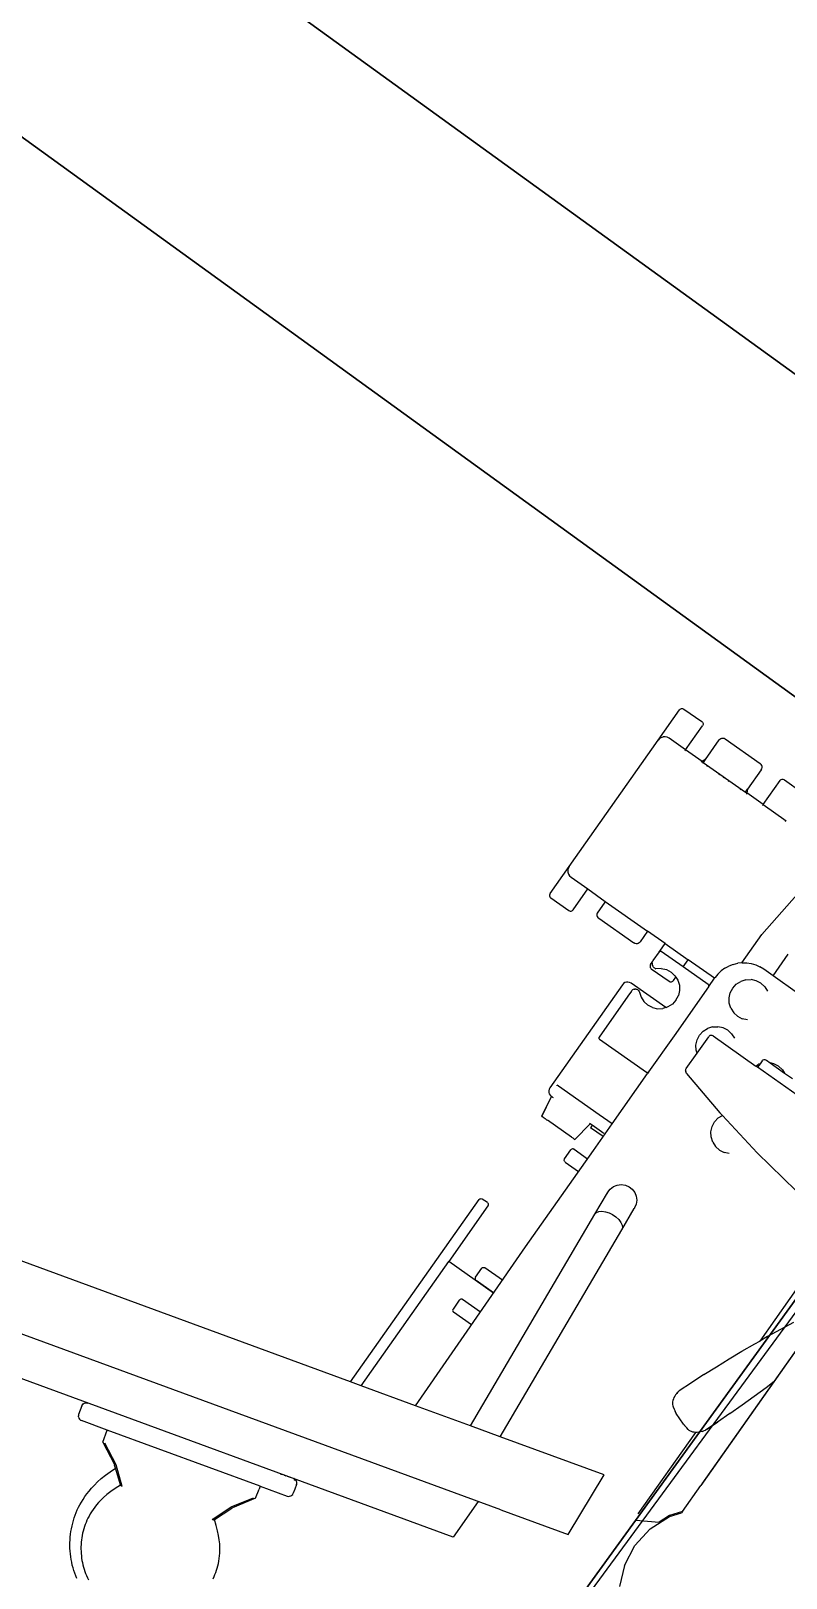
# Model space of a CAD drawing. Header units: metres. Extents: x 141303 to 146299, y 125960 to 127091.
# Drawn here: x 142375.875 to 142376.453, y 126616.72 to 126617.904 of the extents above; entities that cross this region are included whole.
import ezdxf

# ---------------------------------------------------------------- set-up
doc = ezdxf.new("R2010")
doc.units = ezdxf.units.M
doc.header["$MEASUREMENT"] = 0
doc.layers.add('Edges', color=7, linetype='Continuous')
doc.layers.add('projection lines', color=221, linetype='Continuous')
doc.layers.add('NVMI_WALL', color=7, linetype='Continuous', lineweight=30)
doc.layers.add('WALL NEW', color=7, linetype='Continuous', lineweight=25)

# ---------------------------------------------------------------- blocks, each defined once
blk = doc.blocks.new('Mobile C-Arm X-Ray Machine pl')
at = {"layer": 'Edges'}
for p, q in [((2.81285, 3.08992), (2.72527, 3.41679)), ((2.80114, 2.9636), (2.68411, 3.40038)), ((2.76918, 2.97859), (2.67119, 3.34428)), ((2.70077, 3.22228), (2.70155, 3.22238)), ((2.70155, 3.22238), (2.70233, 3.22228)), ((2.69275, 3.21783), (2.69286, 3.21861)), ((2.69275, 3.21783), (2.69286, 3.21705)), ((2.69316, 3.21933), (2.69286, 3.21861)), ((2.69744, 3.19997), (2.69286, 3.21705)), ((2.69363, 3.21995), (2.69316, 3.21933)), ((2.69363, 3.21995), (2.69425, 3.22043)), ((2.69498, 3.22073), (2.69425, 3.22043)), ((2.70077, 3.22228), (2.69498, 3.22073)), ((2.70233, 3.22228), (2.70305, 3.22198)), ((2.70305, 3.22198), (2.70367, 3.2215)), ((2.70367, 3.2215), (2.70415, 3.22088)), ((2.70415, 3.22088), (2.70445, 3.22016)), ((2.68938, 3.19777), (2.68199, 3.18344)), ((2.68248, 3.18254), (2.6896, 3.19635)), ((2.68938, 3.19777), (2.6894, 3.19781)), ((2.6894, 3.19781), (2.69744, 3.19997)), ((2.7245, 3.09891), (2.69744, 3.19997)), ((2.67338, 3.17118), (2.68248, 3.18254)), ((2.68044, 3.18146), (2.68176, 3.18314)), ((2.68199, 3.18344), (2.68176, 3.18314)), ((2.67333, 3.17257), (2.6734, 3.1727)), ((2.67344, 3.17272), (2.6734, 3.1727)), ((2.67344, 3.17272), (2.68044, 3.18146)), ((2.67326, 3.17212), (2.67328, 3.17237)), ((2.67327, 3.17182), (2.67326, 3.17212)), ((2.67327, 3.1716), (2.67327, 3.17182)), ((2.67327, 3.1716), (2.67329, 3.17155)), ((2.67328, 3.17237), (2.67333, 3.17257)), ((2.67329, 3.17155), (2.67331, 3.1715)), ((2.67331, 3.1715), (2.67336, 3.17126)), ((2.67338, 3.17118), (2.67336, 3.17126)), ((3.14131, 3.16437), (3.14125, 3.16385)), ((3.14125, 3.16385), (3.14125, 3.1498)), ((3.14151, 3.16485), (3.14131, 3.16437)), ((3.14183, 3.16527), (3.14151, 3.16485)), ((3.14225, 3.16559), (3.14183, 3.16527)), ((3.14273, 3.16579), (3.14225, 3.16559)), ((3.14325, 3.16585), (3.14273, 3.16579)), ((3.14325, 3.16585), (3.16461, 3.16585)), ((3.16028, 3.16335), (3.15978, 3.16215)), ((3.16108, 3.16439), (3.16028, 3.16335)), ((3.16211, 3.16518), (3.16108, 3.16439)), ((3.16332, 3.16568), (3.16211, 3.16518)), ((3.16461, 3.16585), (3.16332, 3.16568)), ((3.16461, 3.16585), (3.26391, 3.16585)), ((3.26521, 3.16568), (3.26391, 3.16585)), ((3.26391, 3.16585), (3.28776, 3.16585)), ((3.26641, 3.16518), (3.26521, 3.16568)), ((3.26641, 3.16518), (3.26745, 3.16439)), ((3.26824, 3.16335), (3.26745, 3.16439)), ((3.26874, 3.16215), (3.26824, 3.16335)), ((3.28776, 3.16585), (3.28828, 3.16579)), ((3.28828, 3.16579), (3.28876, 3.16559)), ((3.28876, 3.16559), (3.28918, 3.16527)), ((3.28918, 3.16527), (3.2895, 3.16485)), ((3.2895, 3.16485), (3.2897, 3.16437)), ((3.2897, 3.16437), (3.28976, 3.16385)), ((3.28976, 3.16385), (3.28976, 3.1498)), ((3.15978, 3.16215), (3.15961, 3.16085)), ((3.15961, 3.16085), (3.15961, 3.1478)), ((3.26891, 3.16085), (3.26874, 3.16215)), ((3.26891, 3.1478), (3.26891, 3.16085)), ((3.14125, 3.1498), (3.14131, 3.14928)), ((3.14131, 3.14928), (3.14151, 3.1488)), ((3.14151, 3.1488), (3.14183, 3.14839)), ((3.14183, 3.14839), (3.14225, 3.14807)), ((3.14225, 3.14807), (3.14273, 3.14787)), ((3.14273, 3.14787), (3.14325, 3.1478)), ((3.14325, 3.1478), (3.15961, 3.1478)), ((3.15961, 3.1478), (3.15978, 3.1478)), ((3.15961, 3.1478), (3.15961, 3.13397)), ((3.26824, 3.1478), (3.26874, 3.1478)), ((3.26891, 3.1478), (3.28776, 3.1478)), ((3.26891, 3.13491), (3.26891, 3.1478)), ((3.28828, 3.14787), (3.28776, 3.1478)), ((3.28876, 3.14807), (3.28828, 3.14787)), ((3.28918, 3.14839), (3.28876, 3.14807)), ((3.2895, 3.1488), (3.28918, 3.14839)), ((3.2897, 3.14928), (3.2895, 3.1488)), ((3.28976, 3.1498), (3.2897, 3.14928)), ((3.14914, 3.13316), (3.14869, 3.13258)), ((3.14973, 3.13361), (3.14914, 3.13316)), ((3.15041, 3.13389), (3.14973, 3.13361)), ((3.15115, 3.13399), (3.15041, 3.13389)), ((3.1583, 3.13399), (3.15115, 3.13399)), ((3.15961, 3.13397), (3.1583, 3.13399)), ((3.15978, 3.13399), (3.15961, 3.13397)), ((3.15961, 3.13397), (3.15961, 3.10072)), ((3.26874, 3.13498), (3.26824, 3.13519)), ((3.26874, 3.13399), (3.26824, 3.13399)), ((3.27112, 3.13399), (3.26891, 3.13491)), ((3.26891, 3.13397), (3.26891, 3.13491)), ((3.27112, 3.13399), (3.26891, 3.13397)), ((3.26891, 3.13397), (3.26891, 3.10072)), ((3.28651, 3.13399), (3.27112, 3.13399)), ((3.28651, 3.13399), (3.28725, 3.13389)), ((3.28725, 3.13389), (3.28793, 3.13361)), ((3.28793, 3.13361), (3.28852, 3.13316)), ((3.28852, 3.13316), (3.28897, 3.13258)), ((3.1484, 3.1319), (3.14831, 3.13117)), ((3.14831, 3.13117), (3.14831, 3.10353)), ((3.14869, 3.13258), (3.1484, 3.1319)), ((3.26824, 3.13046), (3.2687, 3.13046)), ((3.28897, 3.13258), (3.28925, 3.1319)), ((3.28925, 3.1319), (3.28935, 3.13117)), ((3.28935, 3.13117), (3.28935, 3.10353)), ((3.26824, 3.1211), (3.2687, 3.1211)), ((3.26824, 3.11758), (3.2687, 3.11758)), ((3.26824, 3.11712), (3.2687, 3.11712)), ((3.26824, 3.11361), (3.2687, 3.11361)), ((2.68932, 3.11171), (2.6893, 3.11179)), ((2.6893, 3.11179), (2.70286, 3.10649)), ((2.6894, 3.11148), (2.68932, 3.11171)), ((2.6894, 3.11142), (2.6894, 3.11148)), ((2.68941, 3.11136), (2.6894, 3.11142)), ((2.68941, 3.11136), (2.68952, 3.11118)), ((2.68952, 3.11118), (2.68966, 3.11091)), ((2.68966, 3.11091), (2.6898, 3.1107)), ((2.6898, 3.1107), (2.68995, 3.11055)), ((2.68995, 3.11055), (2.69007, 3.11048)), ((2.69007, 3.11048), (2.69011, 3.11047)), ((2.69011, 3.11047), (2.70253, 3.10561)), ((2.70288, 3.10547), (2.70253, 3.10561)), ((2.70286, 3.10649), (2.71592, 3.0981)), ((2.71645, 3.09675), (2.70288, 3.10547)), ((3.1484, 3.1028), (3.14831, 3.10353)), ((3.26824, 3.10425), (3.2687, 3.10425)), ((3.28925, 3.1028), (3.28935, 3.10353)), ((2.71645, 3.09675), (2.71649, 3.09673)), ((2.71649, 3.09673), (2.7226, 3.09837)), ((2.72453, 3.09886), (2.7226, 3.09837)), ((2.7245, 3.09891), (2.72453, 3.09886)), ((2.72453, 3.09886), (2.72933, 3.08094)), ((3.03912, 3.09362), (3.03829, 3.09299)), ((3.04008, 3.09402), (3.03912, 3.09362)), ((3.04112, 3.09416), (3.04008, 3.09402)), ((3.12212, 3.09416), (3.04112, 3.09416)), ((3.12315, 3.09402), (3.12212, 3.09416)), ((3.12412, 3.09362), (3.12315, 3.09402)), ((3.12495, 3.09299), (3.12412, 3.09362)), ((3.14869, 3.10212), (3.1484, 3.1028)), ((3.14914, 3.10154), (3.14869, 3.10212)), ((3.14973, 3.10109), (3.14914, 3.10154)), ((3.15041, 3.10081), (3.14973, 3.10109)), ((3.15115, 3.10072), (3.15041, 3.10081)), ((3.15961, 3.10072), (3.15115, 3.10072)), ((3.15961, 3.10072), (3.15978, 3.10072)), ((3.15961, 3.08685), (3.15961, 3.10072)), ((3.26874, 3.10072), (3.26824, 3.10072)), ((3.26874, 3.09972), (3.26824, 3.09951)), ((3.27112, 3.10072), (3.26891, 3.09979)), ((3.26891, 3.09979), (3.26891, 3.10072)), ((3.26891, 3.10072), (3.27112, 3.10072)), ((3.26891, 3.08685), (3.26891, 3.09979)), ((3.28651, 3.10072), (3.27112, 3.10072)), ((3.28651, 3.10072), (3.28725, 3.10081)), ((3.28725, 3.10081), (3.28793, 3.10109)), ((3.28793, 3.10109), (3.28852, 3.10154)), ((3.28852, 3.10154), (3.28897, 3.10212)), ((3.28897, 3.10212), (3.28925, 3.1028)), ((2.73855, 3.09289), (2.7389, 3.09158)), ((2.73934, 3.08992), (2.73916, 3.08992)), ((2.73924, 3.09033), (2.73934, 3.08992)), ((2.73934, 3.08992), (2.73956, 3.08913)), ((2.74071, 3.08483), (2.73985, 3.08803)), ((2.74082, 3.0844), (2.74092, 3.08405)), ((2.74102, 3.08327), (2.74092, 3.08405)), ((2.74098, 3.08292), (2.74102, 3.08327)), ((2.81472, 3.08292), (2.81285, 3.08992)), ((2.81285, 3.08992), (2.95611, 3.08992)), ((2.95611, 3.08992), (2.9565, 3.08987)), ((2.9565, 3.08987), (2.95686, 3.08972)), ((2.95686, 3.08313), (2.9565, 3.08298)), ((2.95686, 3.08972), (2.95717, 3.08948)), ((2.95717, 3.08336), (2.95686, 3.08313)), ((2.95717, 3.08948), (2.95741, 3.08917)), ((2.95741, 3.08367), (2.95717, 3.08336)), ((2.95741, 3.08917), (2.95756, 3.08881)), ((2.95756, 3.08404), (2.95741, 3.08367)), ((2.95756, 3.08881), (2.95761, 3.08842)), ((2.95761, 3.08442), (2.95756, 3.08404)), ((2.95761, 3.08442), (2.95761, 3.08842)), ((3.02317, 3.08778), (3.03712, 3.08992)), ((3.02317, 3.08767), (3.03712, 3.08992)), ((3.02317, 3.08778), (3.02317, 3.08767)), ((3.02317, 3.08767), (3.02317, 3.08734)), ((3.02317, 3.08734), (3.02317, 3.08679)), ((3.02317, 3.08679), (3.02317, 3.08604)), ((3.02317, 3.08604), (3.02317, 3.0851)), ((3.02317, 3.0851), (3.02317, 3.08397)), ((3.02317, 3.08397), (3.02317, 3.08333)), ((3.02317, 3.06447), (3.02317, 3.08333)), ((3.03726, 3.09119), (3.03712, 3.09016)), ((3.03712, 3.08992), (3.03712, 3.09016)), ((3.03712, 3.08976), (3.03712, 3.08992)), ((3.03712, 3.08956), (3.03712, 3.08976)), ((3.03712, 3.08928), (3.03712, 3.08956)), ((3.03712, 3.08894), (3.03712, 3.08928)), ((3.03712, 3.08853), (3.03712, 3.08894)), ((3.03766, 3.09216), (3.03726, 3.09119)), ((3.03829, 3.09299), (3.03766, 3.09216)), ((3.04491, 3.09106), (3.04517, 3.09116)), ((3.04517, 3.09016), (3.04517, 3.09116)), ((3.04517, 3.05816), (3.04517, 3.09016)), ((3.08502, 3.08632), (3.08499, 3.08606)), ((3.08499, 3.08606), (3.08499, 3.04906)), ((3.08512, 3.08656), (3.08502, 3.08632)), ((3.08528, 3.08677), (3.08512, 3.08656)), ((3.08549, 3.08693), (3.08528, 3.08677)), ((3.08573, 3.08703), (3.08549, 3.08693)), ((3.08599, 3.08706), (3.08573, 3.08703)), ((3.11807, 3.08706), (3.08599, 3.08706)), ((3.12212, 3.08706), (3.11807, 3.08706)), ((3.12212, 3.08706), (3.12266, 3.08701)), ((3.12318, 3.08687), (3.12266, 3.08701)), ((3.12366, 3.08663), (3.12318, 3.08687)), ((3.12409, 3.08632), (3.12366, 3.08663)), ((3.12409, 3.08632), (3.12446, 3.08593)), ((3.12475, 3.08548), (3.12446, 3.08593)), ((3.12475, 3.08548), (3.12496, 3.08498)), ((3.12502, 3.08339), (3.12484, 3.08288)), ((3.12558, 3.09216), (3.12495, 3.09299)), ((3.12496, 3.08498), (3.12508, 3.08446)), ((3.12509, 3.08392), (3.12502, 3.08339)), ((3.12508, 3.08446), (3.12509, 3.08392)), ((3.12598, 3.09119), (3.12558, 3.09216)), ((3.12612, 3.09016), (3.12598, 3.09119)), ((3.12612, 3.06284), (3.12612, 3.09016)), ((3.14131, 3.08537), (3.14125, 3.08485)), ((3.14125, 3.08485), (3.14125, 3.0708)), ((3.14151, 3.08585), (3.14131, 3.08537)), ((3.14183, 3.08627), (3.14151, 3.08585)), ((3.14225, 3.08659), (3.14183, 3.08627)), ((3.14273, 3.08679), (3.14225, 3.08659)), ((3.14325, 3.08685), (3.14273, 3.08679)), ((3.1428, 3.08405), (3.14276, 3.0835)), ((3.14276, 3.0835), (3.14282, 3.08294)), ((3.1428, 3.08405), (3.14291, 3.08459)), ((3.14291, 3.08459), (3.14312, 3.08511)), ((3.1434, 3.08559), (3.14312, 3.08511)), ((3.14325, 3.08685), (3.14508, 3.08685)), ((3.14376, 3.08601), (3.1434, 3.08559)), ((3.14417, 3.08638), (3.14376, 3.08601)), ((3.14464, 3.08667), (3.14417, 3.08638)), ((3.14464, 3.08667), (3.14508, 3.08685)), ((3.14508, 3.08685), (3.14516, 3.08689)), ((3.14569, 3.08702), (3.14516, 3.08689)), ((3.14516, 3.08689), (3.14572, 3.08685)), ((3.14569, 3.08702), (3.14625, 3.08706)), ((3.15299, 3.08706), (3.14625, 3.08706)), ((3.15299, 3.08706), (3.15325, 3.08703)), ((3.1532, 3.08685), (3.15359, 3.08685)), ((3.15325, 3.08703), (3.15349, 3.08693)), ((3.15349, 3.08693), (3.15359, 3.08685)), ((3.15359, 3.08685), (3.1537, 3.08677)), ((3.15359, 3.08685), (3.15961, 3.08685)), ((3.1537, 3.08677), (3.15386, 3.08656)), ((3.15386, 3.08656), (3.15396, 3.08632)), ((3.15396, 3.08632), (3.15399, 3.08606)), ((3.15399, 3.0688), (3.15399, 3.08606)), ((3.15961, 3.08685), (3.15978, 3.08685)), ((3.15961, 3.08685), (3.15961, 3.0688)), ((3.26824, 3.08685), (3.26874, 3.08685)), ((3.26891, 3.08685), (3.28776, 3.08685)), ((3.26891, 3.08685), (3.26891, 3.0688)), ((3.28776, 3.08685), (3.28828, 3.08679)), ((3.28828, 3.08679), (3.28876, 3.08659)), ((3.28876, 3.08659), (3.28918, 3.08627)), ((3.28918, 3.08627), (3.2895, 3.08585)), ((3.2895, 3.08585), (3.2897, 3.08537)), ((3.2897, 3.08537), (3.28976, 3.08485)), ((3.28976, 3.08485), (3.28976, 3.0708)), ((2.72933, 3.08094), (2.72963, 3.08022)), ((2.72963, 3.08022), (2.7301, 3.07959)), ((2.7301, 3.07959), (2.73073, 3.07912)), ((2.73073, 3.07912), (2.73145, 3.07882)), ((2.73145, 3.07882), (2.73223, 3.07872)), ((2.73223, 3.07872), (2.733, 3.07882)), ((2.73568, 3.07954), (2.733, 3.07882)), ((2.7388, 3.08037), (2.73568, 3.07954)), ((2.7388, 3.08037), (2.73952, 3.08067)), ((2.73952, 3.08067), (2.74014, 3.08115)), ((2.74014, 3.08115), (2.74062, 3.08177)), ((2.74031, 3.08292), (2.74098, 3.08292)), ((2.74092, 3.08249), (2.74062, 3.08177)), ((2.74092, 3.08249), (2.74098, 3.08292)), ((2.74098, 3.08292), (2.74122, 3.08292)), ((2.82437, 3.04694), (2.81472, 3.08292)), ((2.81472, 3.08292), (2.91234, 3.08292)), ((2.91234, 3.04773), (2.91234, 3.08292)), ((2.95611, 3.08292), (2.91234, 3.08292)), ((2.9565, 3.08298), (2.95611, 3.08292)), ((3.12077, 3.07322), (3.12122, 3.07658)), ((3.12122, 3.06985), (3.12077, 3.07322)), ((3.12252, 3.07972), (3.12122, 3.07658)), ((3.12458, 3.08241), (3.12252, 3.07972)), ((3.12484, 3.08288), (3.12458, 3.08241)), ((3.14282, 3.08294), (3.14297, 3.08241)), ((3.14503, 3.07972), (3.14297, 3.08241)), ((3.14503, 3.07972), (3.14633, 3.07658)), ((3.14633, 3.07658), (3.14677, 3.07322)), ((3.14677, 3.07322), (3.14633, 3.06985)), ((3.02317, 3.06447), (3.02317, 3.06352)), ((3.02317, 3.06352), (3.02317, 3.06277)), ((3.12122, 3.06985), (3.12252, 3.06672)), ((3.12252, 3.06672), (3.12458, 3.06402)), ((3.12612, 3.06284), (3.12458, 3.06402)), ((3.14297, 3.06402), (3.14027, 3.06196)), ((3.14125, 3.0708), (3.14131, 3.07028)), ((3.14131, 3.07028), (3.14151, 3.0698)), ((3.14151, 3.0698), (3.14183, 3.06939)), ((3.14183, 3.06939), (3.14225, 3.06907)), ((3.14225, 3.06907), (3.14273, 3.06887)), ((3.14273, 3.06887), (3.14325, 3.0688)), ((3.14503, 3.06672), (3.14297, 3.06402)), ((3.14325, 3.0688), (3.1459, 3.0688)), ((3.1459, 3.0688), (3.14503, 3.06672)), ((3.14633, 3.06985), (3.1459, 3.0688)), ((3.15399, 3.04906), (3.15399, 3.0688)), ((3.15399, 3.0688), (3.15961, 3.0688)), ((3.15961, 3.04806), (3.15961, 3.0688)), ((3.26824, 3.0688), (3.26874, 3.0688)), ((2.88757, 3.06195), (2.88752, 3.06156)), ((2.88752, 3.04751), (2.88752, 3.06156)), ((2.88772, 3.06231), (2.88757, 3.06195)), ((2.88797, 3.06262), (2.88772, 3.06231)), ((2.88828, 3.06286), (2.88797, 3.06262)), ((2.88864, 3.06301), (2.88828, 3.06286)), ((2.88903, 3.06306), (2.88864, 3.06301)), ((2.89601, 3.06306), (2.88903, 3.06306)), ((2.8964, 3.06301), (2.89601, 3.06306)), ((2.89677, 3.06286), (2.8964, 3.06301)), ((2.89708, 3.06262), (2.89677, 3.06286)), ((2.89732, 3.06231), (2.89708, 3.06262)), ((2.89747, 3.06195), (2.89732, 3.06231)), ((2.89752, 3.06156), (2.89747, 3.06195)), ((2.89752, 3.0476), (2.89752, 3.06156)), ((2.91257, 3.06195), (2.91252, 3.06156)), ((2.91252, 3.04774), (2.91252, 3.06156)), ((2.91272, 3.06231), (2.91257, 3.06195)), ((2.91297, 3.06262), (2.91272, 3.06231)), ((2.91328, 3.06286), (2.91297, 3.06262)), ((2.91364, 3.06301), (2.91328, 3.06286)), ((2.91403, 3.06306), (2.91364, 3.06301)), ((2.91403, 3.06306), (2.92101, 3.06306)), ((2.92101, 3.06306), (2.9214, 3.06301)), ((2.9214, 3.06301), (2.92177, 3.06286)), ((2.92177, 3.06286), (2.92208, 3.06262)), ((2.92208, 3.06262), (2.92232, 3.06231)), ((2.92232, 3.06231), (2.92247, 3.06195)), ((2.92247, 3.06195), (2.92252, 3.06156)), ((2.92252, 3.04783), (2.92252, 3.06156)), ((3.00778, 3.05856), (3.00783, 3.05895)), ((3.00778, 3.05856), (3.00778, 3.04806)), ((3.00783, 3.05895), (3.00798, 3.05931)), ((3.00798, 3.05931), (3.00822, 3.05962)), ((3.00822, 3.05962), (3.00853, 3.05986)), ((3.00853, 3.05986), (3.00889, 3.06001)), ((3.00889, 3.06001), (3.00928, 3.06006)), ((3.00928, 3.06006), (3.01628, 3.06006)), ((3.01667, 3.06001), (3.01628, 3.06006)), ((3.01703, 3.05986), (3.01667, 3.06001)), ((3.01734, 3.05962), (3.01703, 3.05986)), ((3.01758, 3.05931), (3.01734, 3.05962)), ((3.01773, 3.05895), (3.01758, 3.05931)), ((3.01778, 3.05856), (3.01773, 3.05895)), ((3.01778, 3.05856), (3.01778, 3.04806)), ((3.02317, 3.06277), (3.02317, 3.06222)), ((3.02317, 3.06222), (3.02317, 3.06189)), ((3.02317, 3.06189), (3.02317, 3.06178)), ((3.02317, 3.06178), (3.03712, 3.05948)), ((3.03712, 3.05799), (3.03512, 3.05799)), ((3.03512, 3.04806), (3.03512, 3.05799)), ((3.03712, 3.05985), (3.03712, 3.06012)), ((3.03712, 3.05965), (3.03712, 3.05985)), ((3.03712, 3.05948), (3.03712, 3.05965)), ((3.03712, 3.05799), (3.03712, 3.05948)), ((3.03712, 3.05066), (3.03712, 3.05799)), ((3.04517, 3.04806), (3.04517, 3.05816)), ((3.12612, 3.0628), (3.12612, 3.06284)), ((3.12727, 3.06196), (3.12612, 3.0628)), ((3.13041, 3.06066), (3.12727, 3.06196)), ((3.13377, 3.06022), (3.13041, 3.06066)), ((3.13377, 3.06022), (3.13714, 3.06066)), ((3.14027, 3.06196), (3.13714, 3.06066)), ((2.82437, 3.04694), (2.94843, 3.04806)), ((2.83407, 3.01073), (2.82437, 3.04694)), ((2.94843, 3.04806), (3.02428, 3.04806)), ((3.02428, 3.04806), (3.04517, 3.04803)), ((3.03712, 3.0496), (3.03712, 3.05066)), ((3.03712, 3.04859), (3.03712, 3.0496)), ((3.04517, 3.04806), (3.08477, 3.04806)), ((3.08573, 3.0481), (3.08477, 3.04806)), ((3.08499, 3.04906), (3.08502, 3.0488)), ((3.08502, 3.0488), (3.08512, 3.04856)), ((3.08512, 3.04856), (3.08528, 3.04835)), ((3.08549, 3.0482), (3.08528, 3.04835)), ((3.08573, 3.0481), (3.08549, 3.0482)), ((3.08599, 3.04806), (3.08573, 3.0481)), ((3.1145, 3.04806), (3.08599, 3.04806)), ((3.15299, 3.04806), (3.1145, 3.04806)), ((3.15299, 3.04806), (3.15325, 3.0481)), ((3.15325, 3.0481), (3.15349, 3.0482)), ((3.15325, 3.0481), (3.15961, 3.04806)), ((3.15349, 3.0482), (3.1537, 3.04835)), ((3.15386, 3.04856), (3.1537, 3.04835)), ((3.15396, 3.0488), (3.15386, 3.04856)), ((3.15399, 3.04906), (3.15396, 3.0488)), ((3.15961, 3.04806), (3.16015, 3.04806)), ((3.16308, 3.04787), (3.16015, 3.04806)), ((3.16308, 3.04787), (3.16596, 3.0473)), ((3.16875, 3.04635), (3.16596, 3.0473)), ((3.16875, 3.04635), (3.17138, 3.04505)), ((3.17383, 3.04342), (3.17138, 3.04505)), ((3.17383, 3.04342), (3.17604, 3.04148)), ((3.11765, 3.03317), (3.12079, 3.03447)), ((3.12079, 3.03447), (3.12415, 3.03491)), ((3.12415, 3.03491), (3.12752, 3.03447)), ((3.12752, 3.03447), (3.13065, 3.03317)), ((3.15465, 3.03317), (3.15779, 3.03447)), ((3.15779, 3.03447), (3.16115, 3.03491)), ((3.16115, 3.03491), (3.16452, 3.03447)), ((3.16452, 3.03447), (3.16765, 3.03317)), ((3.17781, 3.03945), (3.17604, 3.04148)), ((3.17781, 3.03945), (3.20015, 3.03945)), ((3.17797, 3.03927), (3.17781, 3.03945)), ((3.17797, 3.03927), (3.17961, 3.03683)), ((3.17961, 3.03683), (3.18091, 3.03419)), ((3.18091, 3.03419), (3.18185, 3.03141)), ((3.20015, 3.03945), (3.23887, 3.03521)), ((2.83407, 3.01073), (2.99134, 3.02366)), ((2.99134, 3.02366), (3.00718, 3.02496)), ((2.99134, 3.02366), (2.99279, 3.02343)), ((2.99279, 3.02343), (2.9942, 3.02255)), ((3.00669, 3.02479), (3.00712, 3.02488)), ((3.00743, 3.02495), (3.00718, 3.02496)), ((3.00743, 3.02495), (3.00755, 3.02499)), ((3.00755, 3.02499), (3.00761, 3.02498)), ((3.00767, 3.025), (3.00761, 3.02498)), ((3.00767, 3.025), (3.01027, 3.02487)), ((3.01027, 3.02487), (3.01276, 3.02407)), ((3.01276, 3.02407), (3.01495, 3.02266)), ((3.09925, 3.02761), (3.09093, 2.99554)), ((3.09926, 3.02765), (3.09925, 3.02761)), ((3.09926, 3.02765), (3.09945, 3.02814)), ((3.09945, 3.02814), (3.09977, 3.0286)), ((3.10019, 3.02898), (3.09977, 3.0286)), ((3.10019, 3.02898), (3.10068, 3.02928)), ((3.10068, 3.02928), (3.10121, 3.02947)), ((3.10121, 3.02947), (3.10175, 3.02953)), ((3.10175, 3.02953), (3.11376, 3.02953)), ((3.11376, 3.02953), (3.11496, 3.0311)), ((3.11376, 3.02953), (3.12675, 3.02953)), ((3.11496, 3.0311), (3.11765, 3.03317)), ((3.12727, 3.02947), (3.12675, 3.02953)), ((3.12775, 3.02927), (3.12727, 3.02947)), ((3.12816, 3.02895), (3.12775, 3.02927)), ((3.12848, 3.02853), (3.12816, 3.02895)), ((3.12868, 3.02805), (3.12848, 3.02853)), ((3.12875, 3.02753), (3.12868, 3.02805)), ((3.12875, 3.02753), (3.12875, 2.99396)), ((3.13335, 3.0311), (3.13065, 3.03317)), ((3.13335, 3.0311), (3.13541, 3.02841)), ((3.13671, 3.02527), (3.13541, 3.02841)), ((3.13715, 3.02191), (3.13671, 3.02527)), ((3.14815, 3.02191), (3.1486, 3.02527)), ((3.1499, 3.02841), (3.1486, 3.02527)), ((3.1499, 3.02841), (3.15196, 3.0311)), ((3.15196, 3.0311), (3.15465, 3.03317)), ((3.17035, 3.0311), (3.16765, 3.03317)), ((3.17035, 3.0311), (3.17241, 3.02841)), ((3.17371, 3.02527), (3.17241, 3.02841)), ((3.17415, 3.02191), (3.17371, 3.02527)), ((3.18185, 3.03141), (3.18242, 3.02853)), ((3.18262, 3.02559), (3.18242, 3.02853)), ((3.18262, 3.01822), (3.18262, 3.02559)), ((2.9942, 3.02255), (2.99547, 3.02106)), ((2.99547, 3.02106), (2.99651, 3.01906)), ((2.99651, 3.01906), (2.99726, 3.01671)), ((2.99726, 3.01671), (2.99766, 3.01414)), ((2.99766, 3.01414), (2.99769, 3.01155)), ((3.01495, 3.02266), (3.01671, 3.02072)), ((3.01671, 3.02072), (3.0179, 3.0184)), ((3.0179, 3.0184), (3.01845, 3.01585)), ((3.01845, 3.01585), (3.01833, 3.01324)), ((3.13671, 3.01854), (3.13541, 3.01541)), ((3.13671, 3.01854), (3.13715, 3.02191)), ((3.14815, 3.02191), (3.1486, 3.01854)), ((3.1499, 3.01541), (3.1486, 3.01854)), ((3.17371, 3.01854), (3.17241, 3.01541)), ((3.17371, 3.01854), (3.17415, 3.02191)), ((3.18251, 3.01822), (3.18262, 3.01822)), ((3.18262, 3.01822), (3.19948, 3.01822)), ((3.18262, 2.99896), (3.18262, 3.01822)), ((2.83933, 2.99109), (2.83407, 3.01073)), ((2.83933, 2.99109), (2.99298, 3.00372)), ((2.99298, 3.00372), (3.00882, 3.00503)), ((2.99438, 3.00418), (2.99298, 3.00372)), ((2.99562, 3.00528), (2.99438, 3.00418)), ((2.99663, 3.00696), (2.99562, 3.00528)), ((2.99733, 3.0091), (2.99663, 3.00696)), ((2.99769, 3.01155), (2.99733, 3.0091)), ((3.00906, 3.00508), (3.00882, 3.00503)), ((3.00918, 3.00506), (3.00906, 3.00508)), ((3.00931, 3.00507), (3.00918, 3.00506)), ((3.01186, 3.00562), (3.00931, 3.00507)), ((3.01418, 3.00681), (3.01186, 3.00562)), ((3.01611, 3.00856), (3.01418, 3.00681)), ((3.01753, 3.01076), (3.01611, 3.00856)), ((3.01833, 3.01324), (3.01753, 3.01076)), ((3.07765, 2.99317), (3.08079, 2.99447)), ((3.08079, 2.99447), (3.08415, 2.99491)), ((3.08415, 2.99491), (3.08752, 2.99447)), ((3.08752, 2.99447), (3.09044, 2.99325)), ((3.09093, 2.99554), (3.09044, 2.99325)), ((3.12875, 2.99396), (3.13065, 2.99317)), ((3.12875, 2.99253), (3.12875, 2.99396)), ((2.85778, 2.92223), (2.83933, 2.99109)), ((3.07115, 2.98191), (3.0716, 2.98527)), ((3.0729, 2.98841), (3.0716, 2.98527)), ((3.0729, 2.98841), (3.07496, 2.9911)), ((3.07496, 2.9911), (3.07765, 2.99317)), ((3.09044, 2.99325), (3.08368, 2.96117)), ((3.13148, 2.99253), (3.12875, 2.99253)), ((3.12875, 2.65041), (3.12875, 2.99253)), ((3.13148, 2.99253), (3.13065, 2.99317)), ((3.13375, 2.99253), (3.13148, 2.99253)), ((3.13375, 2.99253), (3.13427, 2.99247)), ((3.13427, 2.99247), (3.13475, 2.99227)), ((3.13475, 2.99227), (3.13516, 2.99195)), ((3.13516, 2.99195), (3.13548, 2.99153)), ((3.13548, 2.99153), (3.13568, 2.99105)), ((3.13568, 2.99105), (3.13575, 2.99053)), ((3.13575, 2.99053), (3.13575, 2.9876)), ((3.13671, 2.98527), (3.13575, 2.9876)), ((3.13575, 2.9876), (3.13575, 2.97622)), ((3.13715, 2.98191), (3.13671, 2.98527)), ((2.79713, 2.97859), (2.76918, 2.97859)), ((3.07115, 2.98191), (3.0716, 2.97854)), ((3.0729, 2.97541), (3.0716, 2.97854)), ((3.13671, 2.97854), (3.13575, 2.97622)), ((3.13575, 2.97622), (3.13575, 2.97003)), ((3.13671, 2.97854), (3.13715, 2.98191)), ((2.80114, 2.9636), (2.81308, 2.91906)), ((3.07803, 2.92651), (3.08368, 2.96117)), ((2.81308, 2.91906), (2.85778, 2.92223)), ((2.92427, 2.91422), (2.92329, 2.91401)), ((2.92529, 2.91435), (2.92427, 2.91422)), ((2.92635, 2.91438), (2.92529, 2.91435)), ((2.92743, 2.91434), (2.92635, 2.91438)), ((2.92831, 2.91423), (2.92743, 2.91434)), ((2.92743, 2.91434), (2.92854, 2.9142)), ((2.92839, 2.91422), (2.92831, 2.91423)), ((2.92839, 2.91422), (2.92855, 2.9142)), ((2.92854, 2.9142), (2.92965, 2.91398)), ((2.92953, 2.91401), (2.92855, 2.9142)), ((2.91377, 2.89936), (2.91675, 2.90709)), ((2.91675, 2.90709), (2.91684, 2.90731)), ((2.91684, 2.90731), (2.91689, 2.90741)), ((2.91689, 2.90741), (2.91698, 2.90757)), ((2.91698, 2.90757), (2.91716, 2.90794)), ((2.91716, 2.90794), (2.91721, 2.90803)), ((2.91721, 2.90803), (2.9175, 2.90862)), ((2.91822, 2.90991), (2.9175, 2.90862)), ((2.91901, 2.91116), (2.91822, 2.90991)), ((2.9195, 2.9118), (2.91901, 2.91116)), ((2.92009, 2.91238), (2.9195, 2.9118)), ((2.92077, 2.9129), (2.92009, 2.91238)), ((2.92153, 2.91335), (2.92077, 2.9129)), ((2.92238, 2.91372), (2.92153, 2.91335)), ((2.92329, 2.91401), (2.92238, 2.91372)), ((2.92953, 2.91401), (2.92965, 2.91398)), ((2.93847, 2.91055), (2.92965, 2.91398)), ((2.9474, 2.90695), (2.93847, 2.91055)), ((2.9474, 2.90695), (2.93847, 2.91055)), ((2.9474, 2.90695), (2.95621, 2.90328)), ((2.91264, 2.89402), (2.91271, 2.89483)), ((2.91271, 2.89483), (2.91297, 2.89628)), ((2.91297, 2.89628), (2.9133, 2.89772)), ((2.91347, 2.89836), (2.9133, 2.89772)), ((2.9135, 2.89846), (2.91347, 2.89836)), ((2.91361, 2.89885), (2.9135, 2.89846)), ((2.91366, 2.89903), (2.91361, 2.89885)), ((2.91368, 2.89913), (2.91366, 2.89903)), ((2.91377, 2.89936), (2.91368, 2.89913)), ((2.95621, 2.90328), (2.96497, 2.8995)), ((2.96497, 2.8995), (2.97369, 2.89562)), ((2.97369, 2.89562), (2.98234, 2.89164)), ((2.8457, 2.88897), (2.85324, 2.87592)), ((2.91383, 2.89006), (2.84976, 2.89006)), ((2.91268, 2.8932), (2.91264, 2.89402)), ((2.91284, 2.89236), (2.91268, 2.8932)), ((2.91311, 2.89151), (2.91284, 2.89236)), ((2.91348, 2.89067), (2.91311, 2.89151)), ((2.91383, 2.89006), (2.91348, 2.89067)), ((2.91396, 2.88984), (2.91383, 2.89006)), ((2.91454, 2.88903), (2.91396, 2.88984)), ((2.91522, 2.88825), (2.91454, 2.88903)), ((2.91598, 2.88751), (2.91522, 2.88825)), ((2.91681, 2.88681), (2.91598, 2.88751)), ((2.91753, 2.8863), (2.91681, 2.88681)), ((2.91681, 2.88681), (2.91772, 2.88617)), ((2.9176, 2.88626), (2.91753, 2.8863)), ((2.9176, 2.88626), (2.91773, 2.88616)), ((2.91858, 2.88565), (2.91773, 2.88616)), ((2.91858, 2.88565), (2.91869, 2.88559)), ((2.92753, 2.8822), (2.91869, 2.88559)), ((2.91955, 2.88526), (2.92761, 2.88217)), ((2.98234, 2.89164), (2.98566, 2.89006)), ((3.07388, 2.89006), (2.98566, 2.89006)), ((2.99094, 2.88755), (2.98566, 2.89006)), ((2.99948, 2.88337), (2.99094, 2.88755)), ((2.81758, 2.87809), (2.80475, 2.87279)), ((2.81758, 2.87809), (2.83206, 2.88)), ((2.83206, 2.88), (2.84653, 2.87809)), ((2.84653, 2.87809), (2.86002, 2.8725)), ((2.85324, 2.87592), (2.85321, 2.87594)), ((2.86065, 2.87285), (2.85324, 2.87592)), ((2.93657, 2.87887), (2.92753, 2.8822)), ((2.92809, 2.882), (2.92753, 2.8822)), ((2.93657, 2.87887), (2.94556, 2.87567)), ((2.94556, 2.87567), (2.95459, 2.87259)), ((3.00796, 2.87909), (2.99948, 2.88337)), ((2.86002, 2.8725), (2.86639, 2.86762)), ((2.86748, 2.86762), (2.86065, 2.87285)), ((2.86748, 2.86762), (2.86639, 2.86762)), ((2.86748, 2.86762), (2.88799, 2.86762)), ((3.07232, 2.86762), (2.88799, 2.86762)), ((2.96998, 2.86762), (2.88921, 2.86762)), ((2.95459, 2.87259), (2.96365, 2.86961)), ((2.96365, 2.86961), (2.96998, 2.86762)), ((3.02833, 2.8676), (2.96998, 2.86762))]:
    blk.add_line(p, q, dxfattribs=at)
for points in [[(2.60819, 3.16111), (2.60917, 3.16263), (2.6102, 3.16412), (2.61128, 3.16557), (2.61241, 3.16699), (2.61358, 3.16837), (2.61479, 3.16971), (2.61605, 3.17101), (2.61735, 3.17227), (2.61869, 3.17349), (2.62007, 3.17466), (2.62149, 3.17578), (2.62294, 3.17686), (2.62443, 3.17789), (2.62595, 3.17887), (2.6275, 3.1798), (2.62908, 3.18068), (2.63069, 3.18151), (2.63233, 3.18228), (2.63399, 3.183), (2.63567, 3.18366), (2.63738, 3.18427), (2.6391, 3.18483), (2.64084, 3.18533), (2.6426, 3.18576), (2.64438, 3.18614), (2.64621, 3.18646), (2.64808, 3.18672), (2.65003, 3.1869), (2.65204, 3.18702), (2.65415, 3.18707), (2.65636, 3.18705), (2.65868, 3.18695), (2.66114, 3.18674), (2.66378, 3.18639), (2.66661, 3.18588), (2.66966, 3.18516), (2.67296, 3.1842), (2.67655, 3.18298), (2.68044, 3.18146)], [(2.6734, 3.1727), (2.66967, 3.17418), (2.66634, 3.17536), (2.66336, 3.17626), (2.66068, 3.17694), (2.65826, 3.17741), (2.65607, 3.17772), (2.65405, 3.1779), (2.65217, 3.17798), (2.65039, 3.178), (2.64868, 3.17796), (2.64705, 3.17786), (2.64548, 3.17771), (2.64396, 3.17751), (2.64249, 3.17725), (2.64105, 3.17694), (2.63963, 3.17659), (2.63822, 3.17619), (2.63683, 3.17574), (2.63545, 3.17525), (2.63409, 3.17471), (2.63275, 3.17413), (2.63142, 3.1735), (2.63012, 3.17283), (2.62884, 3.17212), (2.62759, 3.17137), (2.62636, 3.17058), (2.62516, 3.16974), (2.62398, 3.16887), (2.62283, 3.16796), (2.62172, 3.16702), (2.62064, 3.16603), (2.61958, 3.16502), (2.61857, 3.16397), (2.61758, 3.16288), (2.61664, 3.16177), (2.61573, 3.16062), (2.61486, 3.15945), (2.61402, 3.15824), (2.61323, 3.15701), (2.61248, 3.15576), (2.61177, 3.15448)], [(2.65848, 3.0893), (2.65992, 3.08956), (2.66135, 3.08987), (2.66277, 3.09022), (2.66417, 3.09062), (2.66558, 3.09108), (2.66698, 3.0916), (2.6684, 3.09218), (2.66984, 3.09283), (2.6713, 3.09356), (2.67279, 3.09438), (2.67433, 3.09529), (2.67592, 3.0963), (2.67757, 3.09746), (2.67932, 3.09883), (2.68118, 3.10044), (2.68316, 3.10236), (2.6853, 3.10464), (2.68761, 3.10732), (2.69011, 3.11047)]]:
    blk.add_lwpolyline(points, dxfattribs=at)

msp = doc.modelspace()

# ---------------------------------------------------------------- linework, layer by layer
at = {"layer": 'NVMI_WALL'}
for p, q in [((142381.43402, 126614.03963), (142367.99624, 126623.76951)), ((142383.26065, 126612.4701), (142367.87894, 126623.60751)), ((142374.1494, 126613.74206), (142380.54196, 126622.57072)), ((142374.1494, 126613.74206), (142380.54196, 126622.57072)), ((142374.1494, 126613.74206), (142380.54196, 126622.57072))]:
    msp.add_line(p, q, dxfattribs=at)
at = {"layer": 'projection lines'}
msp.add_ray((142376.71551, 126617.27152), (-0.59197243, -0.805958213), dxfattribs=at)

# ---------------------------------------------------------------- block references
at = {"layer": 'WALL NEW', "xscale": 1.190213132251739, "yscale": 1.190213132251739, "zscale": 1.190213132251739, "rotation": 54.84372062450828}
msp.add_blockref('Mobile C-Arm X-Ray Machine pl', (142377.19887, 126612.01552), dxfattribs=at)

doc.saveas('drawing.dxf')
